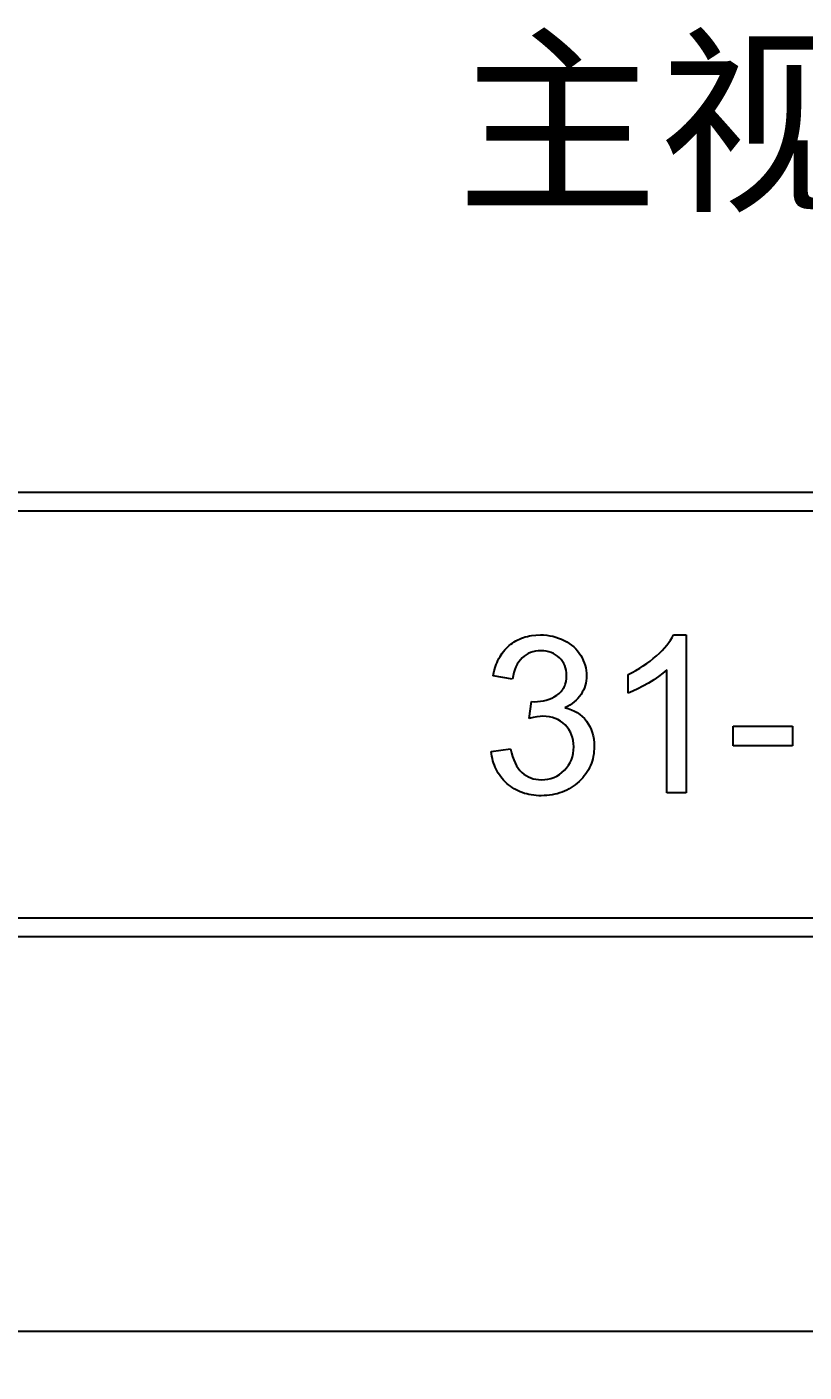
# Model space of a CAD drawing. Header units: millimetres. Extents: x 7 to 422, y 36 to 182.
# Drawn here: x 94.1 to 104.61, y 117.78 to 135.95 of the extents above; entities that cross this region are included whole.
import ezdxf
from ezdxf.enums import TextEntityAlignment as Align

# ---------------------------------------------------------------- set-up
doc = ezdxf.new("R2010")
doc.units = ezdxf.units.MM
doc.header["$LTSCALE"] = 0.666667
for name, color, linetype, lineweight in [('ANNOTATIONS', 7, 'CONTINUOUS', 18), ('DIMENSIONS', 7, 'CONTINUOUS', 18), ('VISIBLE', 7, 'CONTINUOUS', 25)]:
    doc.layers.add(name, color=color, linetype=linetype, lineweight=lineweight)
doc.styles.add('CJK', font='Arial Unicode.ttf')
doc.styles.add('OpenSansCondensed-Light', font='OpenSansCondensed-Light.ttf')
doc.dimstyles.new('EZDXF', dxfattribs={"dimtxt": 0.25, "dimasz": 0.175, "dimexe": 0.375, "dimexo": 0.125, "dimgap": 0.1, "dimtad": 1, "dimlfac": 100, "dimzin": 12, "dimdsep": 46, "dimtxsty": 'OpenSansCondensed-Light', "dimblk": 'ARCHTICK', "dimcen": 2.5, "dimazin": 3, "dimtfac": 0.5, "dimtmove": 2, "dimatfit": 3})

# ---------------------------------------------------------------- blocks, each defined once
blk = doc.blocks.new('_ARCHTICK')
at = {"color": 0, "linetype": 'BYBLOCK', "const_width": 0.15}
blk.add_lwpolyline([(-0.5, -0.5), (0.5, 0.5)], dxfattribs=at)

msp = doc.modelspace()

# ---------------------------------------------------------------- linework, layer by layer
at = {"layer": 'VISIBLE'}
for p, q in [((70.08333, 129.66667), (144.58333, 129.66667)), ((70.08333, 129.41667), (144.58333, 129.41667)), ((100.57825, 127.55689), (100.59803, 127.57632)), ((100.59803, 127.57632), (100.61877, 127.59481)), ((100.61877, 127.59481), (100.6403, 127.61229)), ((100.6403, 127.61229), (100.66248, 127.62863)), ((100.66248, 127.62863), (100.6853, 127.64385)), ((100.6853, 127.64385), (100.70877, 127.65794)), ((100.70877, 127.65794), (100.73289, 127.67091)), ((100.73289, 127.67091), (100.75765, 127.68275)), ((100.75765, 127.68275), (100.78305, 127.69346)), ((100.78305, 127.69346), (100.80911, 127.70304)), ((100.80911, 127.70304), (100.83581, 127.71149)), ((100.83581, 127.71149), (100.86315, 127.71882)), ((100.86315, 127.71882), (100.89114, 127.72502)), ((100.89114, 127.72502), (100.91978, 127.73009)), ((100.91978, 127.73009), (100.97899, 127.73686)), ((100.97899, 127.73686), (101.04078, 127.73911)), ((101.04078, 127.73911), (101.08386, 127.73795)), ((101.08386, 127.73795), (101.12607, 127.73444)), ((101.12607, 127.73444), (101.16743, 127.72861)), ((101.16743, 127.72861), (101.20792, 127.72044)), ((101.20792, 127.72044), (101.24755, 127.70994)), ((101.24755, 127.70994), (101.28632, 127.6971)), ((101.28632, 127.6971), (101.32423, 127.68193)), ((101.32423, 127.68193), (101.36128, 127.66443)), ((101.36128, 127.66443), (101.39683, 127.6449)), ((101.39683, 127.6449), (101.43021, 127.62368)), ((101.43021, 127.62368), (101.46145, 127.60076)), ((101.46145, 127.60076), (101.49054, 127.57614)), ((101.49054, 127.57614), (101.51747, 127.54982)), ((102.71793, 127.5635), (102.74843, 127.59917)), ((102.74843, 127.59917), (102.77594, 127.63456)), ((102.77594, 127.63456), (102.80046, 127.66968)), ((102.80046, 127.66968), (102.82198, 127.70453)), ((102.82198, 127.70453), (102.84052, 127.73911)), ((102.84052, 127.73911), (103.00875, 127.73911)), ((103.00875, 127.73911), (103.00875, 125.60437)), ((100.45425, 127.36827), (100.46642, 127.39508)), ((100.46642, 127.39508), (100.47954, 127.42097)), ((100.47954, 127.42097), (100.49361, 127.44593)), ((100.49361, 127.44593), (100.50864, 127.46997)), ((100.50864, 127.46997), (100.52461, 127.49309)), ((100.52461, 127.49309), (100.54154, 127.51528)), ((100.54154, 127.51528), (100.55942, 127.53655)), ((100.55942, 127.53655), (100.57825, 127.55689)), ((100.76855, 127.40334), (100.74657, 127.37492)), ((100.79279, 127.42876), (100.76855, 127.40334)), ((100.81896, 127.4512), (100.79279, 127.42876)), ((100.84672, 127.47064), (100.81896, 127.4512)), ((100.87607, 127.48709), (100.84672, 127.47064)), ((100.907, 127.50055), (100.87607, 127.48709)), ((100.93952, 127.51102), (100.907, 127.50055)), ((100.97362, 127.5185), (100.93952, 127.51102)), ((101.00931, 127.52298), (100.97362, 127.5185)), ((101.04658, 127.52448), (101.00931, 127.52298)), ((101.08413, 127.52301), (101.04658, 127.52448)), ((101.11991, 127.51859), (101.08413, 127.52301)), ((101.15392, 127.51122), (101.11991, 127.51859)), ((101.18617, 127.50091), (101.15392, 127.51122)), ((101.21665, 127.48766), (101.18617, 127.50091)), ((101.24536, 127.47145), (101.21665, 127.48766)), ((101.2723, 127.45231), (101.24536, 127.47145)), ((101.29747, 127.43021), (101.2723, 127.45231)), ((101.32025, 127.40588), (101.29747, 127.43021)), ((101.33998, 127.38), (101.32025, 127.40588)), ((101.51747, 127.54982), (101.54224, 127.5218)), ((101.54224, 127.5218), (101.56487, 127.49209)), ((101.56487, 127.49209), (101.58534, 127.46067)), ((101.58534, 127.46067), (101.60353, 127.42815)), ((101.60353, 127.42815), (101.61929, 127.39514)), ((101.61929, 127.39514), (101.63262, 127.36162)), ((102.5231, 127.38435), (102.56665, 127.41893)), ((102.56665, 127.41893), (102.60848, 127.45487)), ((102.60848, 127.45487), (102.64796, 127.49135)), ((102.64796, 127.49135), (102.68444, 127.52756)), ((102.68444, 127.52756), (102.71793, 127.5635)), ((100.40123, 127.18802), (100.4151, 127.2518)), ((100.4151, 127.2518), (100.43277, 127.31188)), ((100.43277, 127.31188), (100.44304, 127.34054)), ((100.44304, 127.34054), (100.45425, 127.36827)), ((100.68131, 127.23135), (100.67066, 127.18798)), ((100.69422, 127.27173), (100.68131, 127.23135)), ((100.7094, 127.30912), (100.69422, 127.27173)), ((100.72685, 127.34352), (100.7094, 127.30912)), ((100.74657, 127.37492), (100.72685, 127.34352)), ((101.35668, 127.35258), (101.33998, 127.38)), ((101.37035, 127.32362), (101.35668, 127.35258)), ((101.38097, 127.29312), (101.37035, 127.32362)), ((101.38857, 127.26108), (101.38097, 127.29312)), ((101.39312, 127.2275), (101.38857, 127.26108)), ((101.39464, 127.19238), (101.39312, 127.2275)), ((101.63262, 127.36162), (101.64353, 127.32761)), ((101.64353, 127.32761), (101.65202, 127.2931)), ((101.65202, 127.2931), (101.65808, 127.25809)), ((101.65808, 127.25809), (101.66172, 127.22258)), ((101.66172, 127.22258), (101.66293, 127.18657)), ((102.22562, 127.20543), (102.27951, 127.23185)), ((102.27951, 127.23185), (102.33167, 127.25963)), ((102.33167, 127.25963), (102.38211, 127.28877)), ((102.38211, 127.28877), (102.43083, 127.31927)), ((102.43083, 127.31927), (102.47782, 127.35113)), ((102.47782, 127.35113), (102.5231, 127.38435)), ((102.6969, 127.22283), (102.63876, 127.17787)), ((102.72322, 127.24531), (102.6969, 127.22283)), ((102.7477, 127.26779), (102.72322, 127.24531)), ((102.7477, 125.60437), (102.7477, 127.26779)), ((100.66227, 127.14162), (100.40123, 127.18802)), ((100.67066, 127.18798), (100.66227, 127.14162)), ((101.35242, 127.01826), (101.36128, 127.03466)), ((101.36128, 127.03466), (101.3691, 127.0518)), ((101.3691, 127.0518), (101.37588, 127.06967)), ((101.37588, 127.06967), (101.3863, 127.10763)), ((101.3863, 127.10763), (101.39255, 127.14853)), ((101.39255, 127.14853), (101.39464, 127.19238)), ((101.64444, 127.05497), (101.63404, 127.02399)), ((101.65253, 127.08671), (101.64444, 127.05497)), ((101.65831, 127.11923), (101.65253, 127.08671)), ((101.66178, 127.15252), (101.65831, 127.11923)), ((101.66293, 127.18657), (101.66178, 127.15252)), ((102.22562, 126.95309), (102.22562, 127.20543)), ((102.42589, 127.04581), (102.35524, 127.00928)), ((102.50044, 127.08796), (102.42589, 127.04581)), ((102.57327, 127.13292), (102.50044, 127.08796)), ((102.63876, 127.17787), (102.57327, 127.13292)), ((101.04232, 126.84251), (101.08141, 126.84931)), ((101.08141, 126.84931), (101.11946, 126.85882)), ((101.11946, 126.85882), (101.15646, 126.87106)), ((101.15646, 126.87106), (101.19242, 126.88601)), ((101.19242, 126.88601), (101.22734, 126.90369)), ((101.22734, 126.90369), (101.26122, 126.92408)), ((101.26122, 126.92408), (101.27737, 126.93533)), ((101.27737, 126.93533), (101.29249, 126.94731)), ((101.29249, 126.94731), (101.30656, 126.96003)), ((101.30656, 126.96003), (101.31959, 126.97348)), ((101.31959, 126.97348), (101.33158, 126.98767)), ((101.33158, 126.98767), (101.34252, 127.0026)), ((101.34252, 127.0026), (101.35242, 127.01826)), ((101.52351, 126.85737), (101.49724, 126.83417)), ((101.54755, 126.88203), (101.52351, 126.85737)), ((101.56937, 126.90813), (101.54755, 126.88203)), ((101.58897, 126.93568), (101.56937, 126.90813)), ((101.6063, 126.96435), (101.58897, 126.93568)), ((101.62133, 126.99378), (101.6063, 126.96435)), ((101.63404, 127.02399), (101.62133, 126.99378)), ((102.28848, 126.97838), (102.22562, 126.95309)), ((102.35524, 127.00928), (102.28848, 126.97838)), ((100.88996, 126.61083), (100.91896, 126.83997)), ((100.91896, 126.83997), (100.96102, 126.83707)), ((100.96102, 126.83707), (101.00219, 126.83843)), ((101.00219, 126.83843), (101.04232, 126.84251)), ((101.40513, 126.77326), (101.36998, 126.75586)), ((101.36998, 126.75586), (101.4158, 126.74352)), ((101.43805, 126.79211), (101.40513, 126.77326)), ((101.4158, 126.74352), (101.45899, 126.72826)), ((101.46876, 126.81241), (101.43805, 126.79211)), ((101.45899, 126.72826), (101.49955, 126.71007)), ((101.49724, 126.83417), (101.46876, 126.81241)), ((101.49955, 126.71007), (101.53749, 126.68896)), ((101.53749, 126.68896), (101.57279, 126.66493)), ((101.57279, 126.66493), (101.60547, 126.63798)), ((100.9428, 126.62352), (100.88996, 126.61083)), ((100.99111, 126.63259), (100.9428, 126.62352)), ((101.03489, 126.63802), (100.99111, 126.63259)), ((101.07414, 126.63984), (101.03489, 126.63802)), ((101.11846, 126.63801), (101.07414, 126.63984)), ((101.16079, 126.63254), (101.11846, 126.63801)), ((101.20112, 126.62342), (101.16079, 126.63254)), ((101.23946, 126.61065), (101.20112, 126.62342)), ((101.27581, 126.59423), (101.23946, 126.61065)), ((101.31016, 126.57417), (101.27581, 126.59423)), ((101.34252, 126.55046), (101.31016, 126.57417)), ((101.37289, 126.52309), (101.34252, 126.55046)), ((101.40042, 126.49292), (101.37289, 126.52309)), ((101.42428, 126.46078), (101.40042, 126.49292)), ((101.60547, 126.63798), (101.63551, 126.6081)), ((101.63551, 126.6081), (101.66293, 126.5753)), ((101.66293, 126.5753), (101.6874, 126.53996)), ((101.6874, 126.53996), (101.70861, 126.50247)), ((101.70861, 126.50247), (101.72656, 126.46283)), ((103.6483, 126.50497), (104.45027, 126.50497)), ((103.6483, 126.24247), (103.6483, 126.50497)), ((104.45027, 126.50497), (104.45027, 126.24247)), ((101.44447, 126.42666), (101.42428, 126.46078)), ((101.46099, 126.39058), (101.44447, 126.42666)), ((101.47383, 126.35252), (101.46099, 126.39058)), ((101.48301, 126.31249), (101.47383, 126.35252)), ((101.48852, 126.27049), (101.48301, 126.31249)), ((101.72656, 126.46283), (101.74124, 126.42103)), ((101.74124, 126.42103), (101.75266, 126.37709)), ((101.75266, 126.37709), (101.76082, 126.33098)), ((101.76082, 126.33098), (101.76572, 126.28273)), ((100.37513, 126.16561), (100.63617, 126.20042)), ((100.37901, 126.13282), (100.37513, 126.16561)), ((100.38413, 126.1008), (100.37901, 126.13282)), ((100.63617, 126.20042), (100.64839, 126.14688)), ((100.64839, 126.14688), (100.66259, 126.09722)), ((101.47251, 126.09369), (101.48242, 126.13606)), ((101.48242, 126.13606), (101.48837, 126.18034)), ((101.48837, 126.18034), (101.49035, 126.22652)), ((101.49035, 126.22652), (101.48852, 126.27049)), ((101.76021, 126.13089), (101.75466, 126.0984)), ((101.76418, 126.16404), (101.76021, 126.13089)), ((101.76655, 126.19785), (101.76418, 126.16404)), ((101.76572, 126.28273), (101.76735, 126.23232)), ((101.76735, 126.23232), (101.76655, 126.19785)), ((104.45027, 126.24247), (103.6483, 126.24247)), ((100.3905, 126.06956), (100.38413, 126.1008)), ((100.3981, 126.03908), (100.3905, 126.06956)), ((100.40695, 126.00937), (100.3981, 126.03908)), ((100.41704, 125.98044), (100.40695, 126.00937)), ((100.42836, 125.95227), (100.41704, 125.98044)), ((100.44093, 125.92487), (100.42836, 125.95227)), ((100.66259, 126.09722), (100.67876, 126.05144)), ((100.67876, 126.05144), (100.6969, 126.00953)), ((100.6969, 126.00953), (100.71701, 125.9715)), ((100.71701, 125.9715), (100.73909, 125.93734)), ((100.73909, 125.93734), (100.76314, 125.90705)), ((101.36346, 125.91037), (101.3932, 125.94323)), ((101.3932, 125.94323), (101.41898, 125.97799)), ((101.41898, 125.97799), (101.44079, 126.01465)), ((101.44079, 126.01465), (101.45863, 126.05322)), ((101.45863, 126.05322), (101.47251, 126.09369)), ((101.70311, 125.94592), (101.68804, 125.91741)), ((101.71659, 125.97509), (101.70311, 125.94592)), ((101.72849, 126.00492), (101.71659, 125.97509)), ((101.7388, 126.03542), (101.72849, 126.00492)), ((101.74752, 126.06658), (101.7388, 126.03542)), ((101.75466, 126.0984), (101.74752, 126.06658)), ((100.45474, 125.89825), (100.44093, 125.92487)), ((100.46979, 125.87239), (100.45474, 125.89825)), ((100.48608, 125.84731), (100.46979, 125.87239)), ((100.50361, 125.82299), (100.48608, 125.84731)), ((100.52238, 125.79945), (100.50361, 125.82299)), ((100.54239, 125.77668), (100.52238, 125.79945)), ((100.56364, 125.75468), (100.54239, 125.77668)), ((100.58613, 125.73344), (100.56364, 125.75468)), ((100.76314, 125.90705), (100.78917, 125.88064)), ((100.78917, 125.88064), (100.81691, 125.8577)), ((100.81691, 125.8577), (100.84613, 125.83781)), ((100.84613, 125.83781), (100.87683, 125.82099)), ((100.87683, 125.82099), (100.90899, 125.80722)), ((100.90899, 125.80722), (100.94263, 125.79652)), ((100.94263, 125.79652), (100.97774, 125.78887)), ((100.97774, 125.78887), (101.01433, 125.78428)), ((101.01433, 125.78428), (101.05238, 125.78275)), ((101.05238, 125.78275), (101.09753, 125.78475)), ((101.09753, 125.78475), (101.14089, 125.79073)), ((101.14089, 125.79073), (101.18246, 125.8007)), ((101.18246, 125.8007), (101.22224, 125.81466)), ((101.22224, 125.81466), (101.26023, 125.8326)), ((101.26023, 125.8326), (101.29643, 125.85454)), ((101.29643, 125.85454), (101.33084, 125.88046)), ((101.33084, 125.88046), (101.36346, 125.91037)), ((101.56432, 125.76027), (101.53852, 125.73683)), ((101.5889, 125.7848), (101.56432, 125.76027)), ((101.6119, 125.81), (101.5889, 125.7848)), ((101.63331, 125.83586), (101.6119, 125.81)), ((101.65314, 125.86238), (101.63331, 125.83586)), ((101.67138, 125.88956), (101.65314, 125.86238)), ((101.68804, 125.91741), (101.67138, 125.88956)), ((100.60962, 125.71325), (100.58613, 125.73344)), ((100.63385, 125.69435), (100.60962, 125.71325)), ((100.65881, 125.67677), (100.63385, 125.69435)), ((100.68452, 125.66048), (100.65881, 125.67677)), ((100.71098, 125.64549), (100.68452, 125.66048)), ((100.73817, 125.63181), (100.71098, 125.64549)), ((100.76611, 125.61944), (100.73817, 125.63181)), ((100.79479, 125.60836), (100.76611, 125.61944)), ((100.82421, 125.59859), (100.79479, 125.60836)), ((100.85437, 125.59012), (100.82421, 125.59859)), ((100.88528, 125.58295), (100.85437, 125.59012)), ((100.91692, 125.57709), (100.88528, 125.58295)), ((100.94931, 125.57253), (100.91692, 125.57709)), ((100.98244, 125.56927), (100.94931, 125.57253)), ((101.16354, 125.57347), (101.12684, 125.56969)), ((101.1994, 125.57877), (101.16354, 125.57347)), ((101.23442, 125.58557), (101.1994, 125.57877)), ((101.2686, 125.59389), (101.23442, 125.58557)), ((101.30195, 125.60372), (101.2686, 125.59389)), ((101.33445, 125.61507), (101.30195, 125.60372)), ((101.36612, 125.62792), (101.33445, 125.61507)), ((101.39695, 125.64229), (101.36612, 125.62792)), ((101.42694, 125.65818), (101.39695, 125.64229)), ((101.45609, 125.67557), (101.42694, 125.65818)), ((101.48441, 125.69448), (101.45609, 125.67557)), ((101.51188, 125.7149), (101.48441, 125.69448)), ((101.53852, 125.73683), (101.51188, 125.7149)), ((103.00875, 125.60437), (102.7477, 125.60437)), ((101.01632, 125.56732), (100.98244, 125.56927)), ((101.05093, 125.56667), (101.01632, 125.56732)), ((101.08931, 125.56742), (101.05093, 125.56667)), ((101.12684, 125.56969), (101.08931, 125.56742)), ((70.08333, 123.91667), (144.58333, 123.91667)), ((70.08333, 123.66667), (144.58333, 123.66667))]:
    msp.add_line(p, q, dxfattribs=at)

# ---------------------------------------------------------------- texts
at = {"layer": 'ANNOTATIONS', "style": 'CJK'}
msp.add_text('主视图 X / Z', height=2, dxfattribs=at).set_placement((107.33333, 133.66667), align=Align.CENTER)

# ---------------------------------------------------------------- dimensions: what is measured, and where the dimension line sits
at = {"layer": 'DIMENSIONS'}
msp.add_linear_dim(base=(69.83333, 118.33333), p1=(69.83333, 123.66667), p2=(144.83333, 123.66667), dimstyle='EZDXF', override={"dimtxt": 1.733333, "dimasz": 1, "dimexe": 0.533333, "dimexo": 0.533333, "dimgap": 0.666667, "dimdec": 4, "dimlfac": 1, "dimzin": 8, "dimtxsty": 'CJK', "dimclrd": 7, "dimclre": 7, "dimclrt": 7}, dxfattribs=at).render()

doc.saveas('drawing.dxf')
